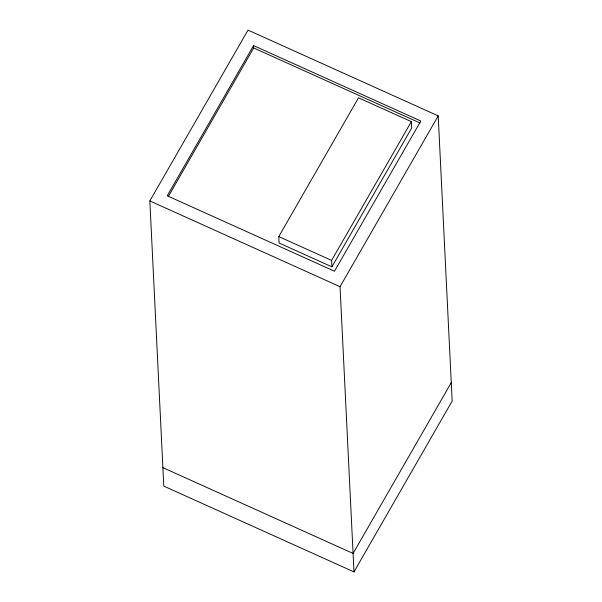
<?xml version="1.0" encoding="UTF-8"?>
<svg xmlns="http://www.w3.org/2000/svg" width="602" height="602" viewBox="0 0 602 602"><rect width="100%" height="100%" fill="white"/><g stroke="black" fill="none" stroke-linecap="round" stroke-linejoin="round"><path stroke-width="0.9" d="M149.838 200.925L248.016 30.1L438.211 115.885L452.162 401.075L353.984 571.9L163.789 486.115L149.838 200.925L340.04 286.71L353.984 571.9M253.57 45.586L167.243 195.793L334.486 271.224L420.806 121.017L253.57 45.586L253.683 47.964L168.297 196.545M278.771 236.578L358.521 97.817L411.354 121.642L411.67 128.068L331.913 266.837L279.087 243.012L278.771 236.578L331.604 260.41L331.913 266.837M331.604 260.41L411.354 121.642M340.04 286.71L438.211 115.885M451.259 382.616L353.081 553.434L162.886 467.649M253.683 47.964L420.068 123.011"/></g></svg>
